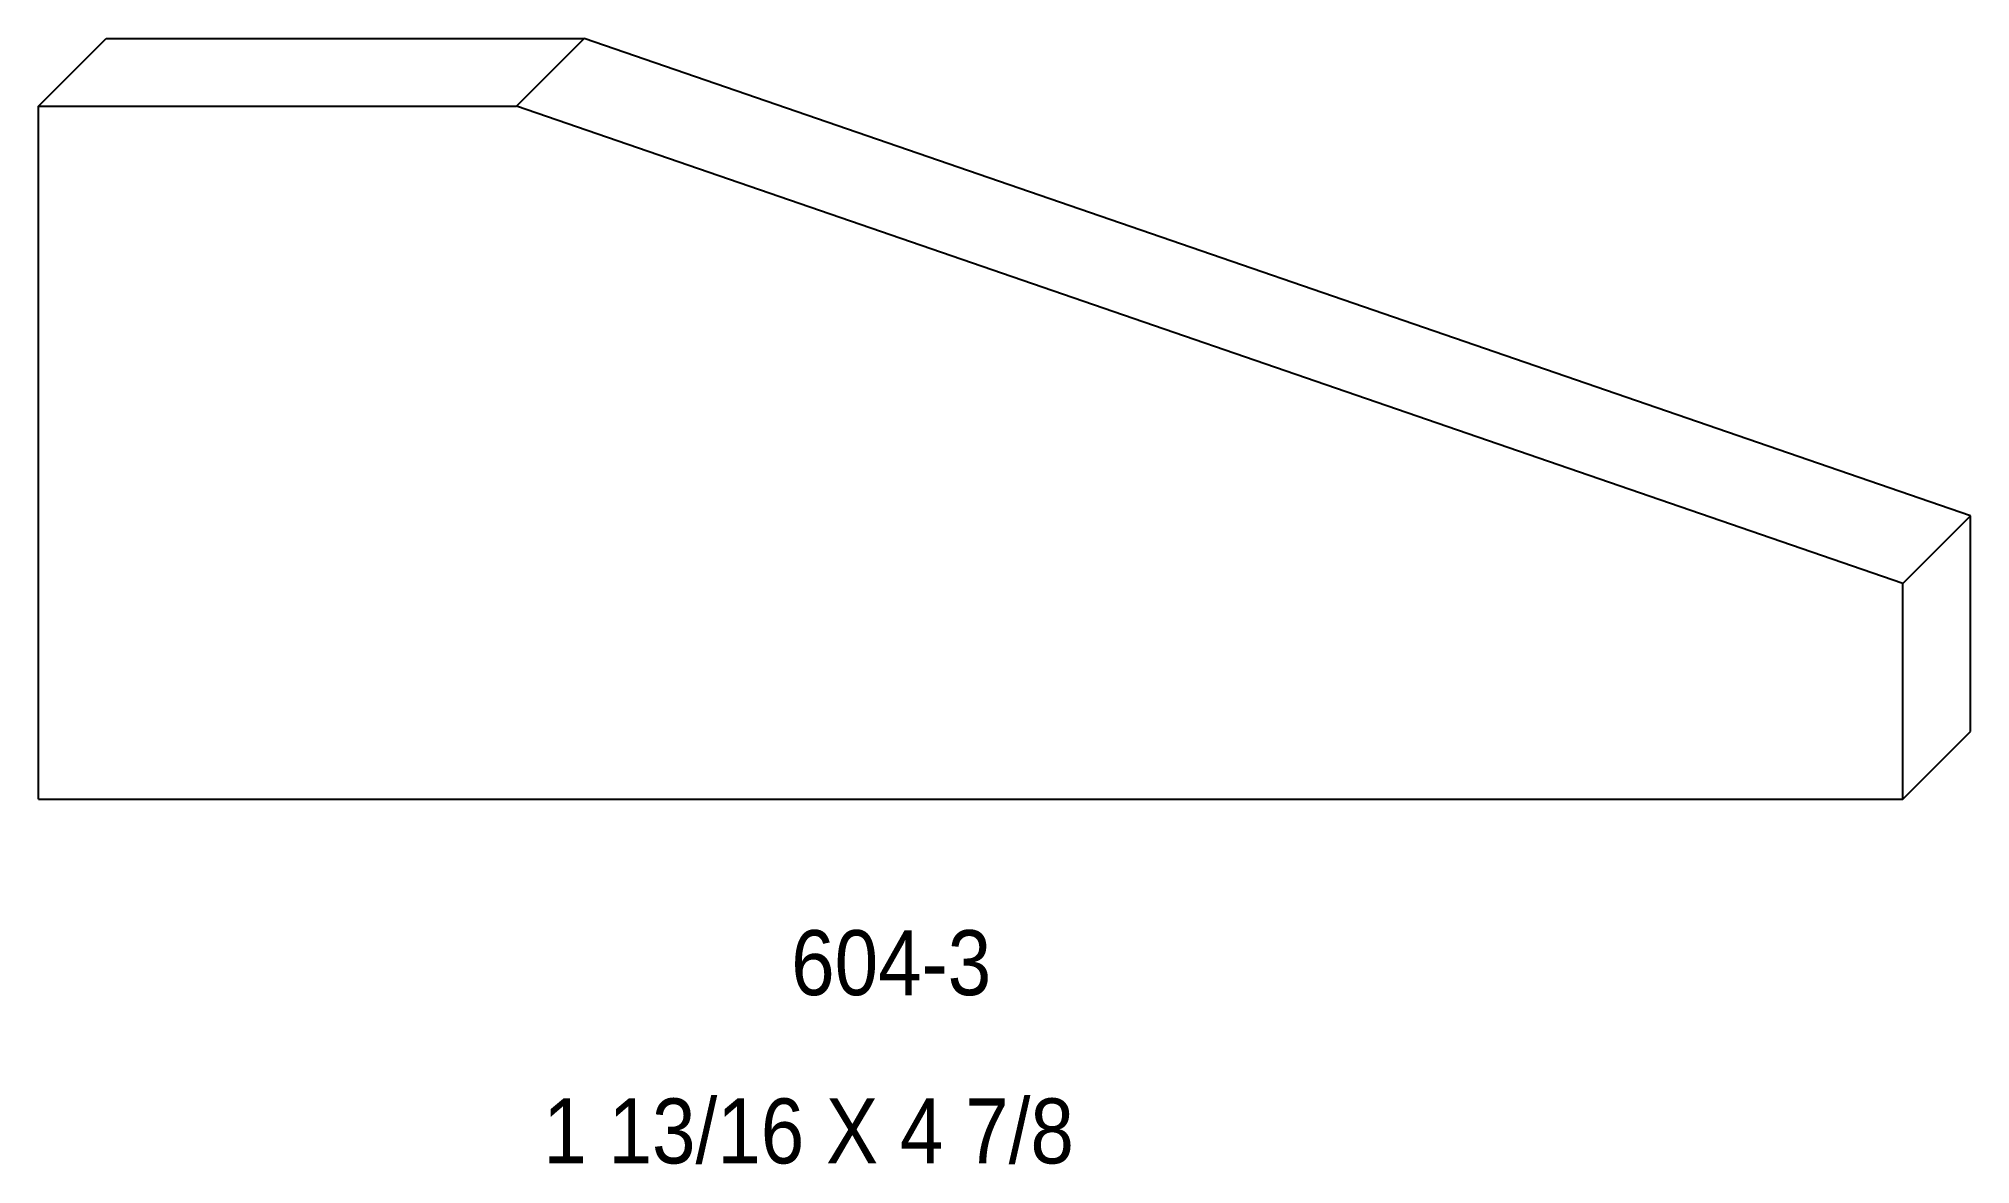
# Model space of a CAD drawing. Extents: x 57.45 to 62.5, y 149.63 to 152.57.
import ezdxf

# ---------------------------------------------------------------- set-up
doc = ezdxf.new("R2010")
doc.units = 0
doc.header["$LTSCALE"] = 5
doc.layers.add('PROFILE', color=7, linetype='CONTINUOUS')
doc.styles.add('TXT', font='TXT', dxfattribs={"height": 3.5})

msp = doc.modelspace()

# ---------------------------------------------------------------- linework, layer by layer
at = {"layer": 'PROFILE', "color": 1, "linetype": 'CONTINUOUS'}
for p, q in [((57.4529, 152.3981), (57.6296, 152.5749)), ((57.6296, 152.5749), (58.8793, 152.5749)), ((58.7026, 152.3981), (58.8793, 152.5749)), ((62.5034, 151.327), (58.8793, 152.5749)), ((57.4529, 150.5861), (57.4529, 152.3981)), ((57.4529, 152.3981), (58.7026, 152.3981)), ((62.3266, 151.1503), (58.7026, 152.3981)), ((62.3266, 151.1503), (62.5034, 151.327)), ((62.5034, 150.7628), (62.5034, 151.327)), ((62.3266, 150.5861), (62.3266, 151.1503)), ((62.3266, 150.5861), (62.5034, 150.7628)), ((57.4529, 150.5861), (62.3266, 150.5861))]:
    msp.add_line(p, q, dxfattribs=at)

# ---------------------------------------------------------------- texts
at = {"layer": 'PROFILE', "color": 1, "linetype": 'CONTINUOUS', "style": 'TXT', "width": 0.9}
for s, height, p in [('604-3', 0.16996, (59.4203, 150.0735)), ('1 13/16 X 4 7/8', 0.169956, (58.7722, 149.6335))]:
    msp.add_text(s, height=height, dxfattribs=at).set_placement(p)

doc.saveas('drawing.dxf')
